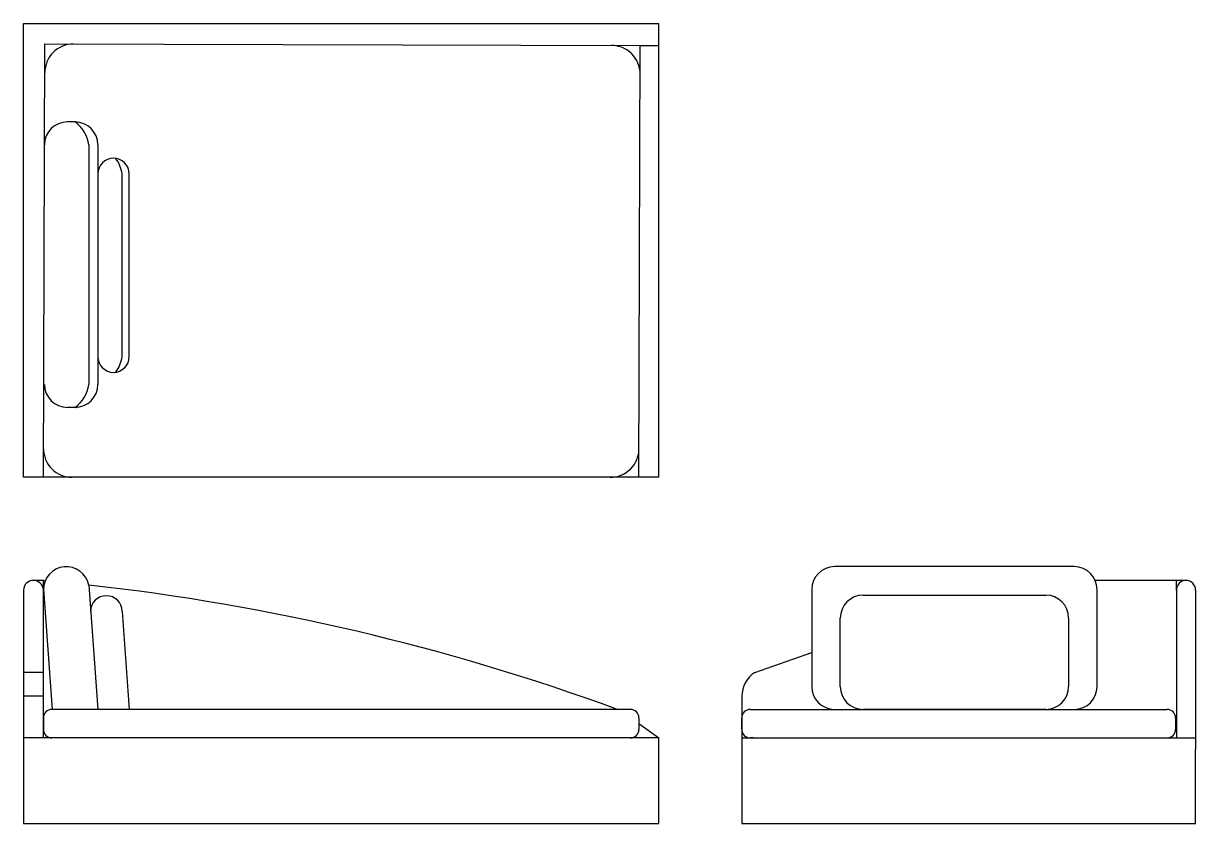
# Model space of a CAD drawing. Header units: millimetres. Extents: x 112 to 523, y 114 to 394.
import ezdxf

# ---------------------------------------------------------------- set-up
doc = ezdxf.new("R2010")
doc.units = ezdxf.units.MM
doc.layers.add('A-FURN', color=9, linetype='Continuous')

msp = doc.modelspace()

# ---------------------------------------------------------------- linework, layer by layer
at = {"layer": 'A-FURN'}
for p, q in [((112.06, 234.97), (112.06, 393.97)), ((112.06, 393.97), (334.69, 393.97)), ((334.69, 234.97), (334.69, 393.97)), ((119.08, 234.97), (119.58, 386.78)), ((119.58, 386.78), (328.21, 386.19)), ((327.74, 234.97), (328.21, 386.19)), ((328.21, 386.19), (334.69, 386.19)), ((130.13, 359.46), (127.44, 359.47)), ((130.13, 259.46), (127.44, 259.47)), ((334.69, 234.97), (112.06, 234.97)), ((119.03, 198.83), (115.42, 198.83)), ((119.03, 143.67), (119.03, 198.83)), ((134.92, 197.21), (138.13, 153.67)), ((516.06, 195.47), (516.06, 198.83)), ((112.06, 195.47), (112.06, 143.67)), ((119.07, 195.67), (122.13, 153.67)), ((146.6, 187.99), (149.13, 153.67)), ((118.78, 166.63), (112.06, 166.63)), ((118.78, 158.24), (112.06, 158.24)), ((324.71, 153.67), (122.03, 153.67)), ((119.03, 150.67), (119.03, 146.67)), ((327.71, 150.67), (327.71, 146.67)), ((327.71, 148.67), (334.69, 143.67)), ((334.69, 143.67), (112.06, 143.67)), ((112.06, 143.67), (112.06, 113.67)), ((334.69, 113.67), (334.69, 143.67)), ((112.06, 113.67), (334.69, 113.67))]:
    msp.add_line(p, q, dxfattribs=at)
at = {"layer": 'A-FURN', "ltscale": 0.1}
for p, q in [((134.92, 351.46), (134.92, 267.46)), ((138.13, 351.46), (138.13, 267.46)), ((146.6, 277.24), (146.6, 341.24)), ((149.13, 277.24), (149.13, 341.24)), ((480.29, 203.67), (396.29, 203.67)), ((519.43, 198.83), (487.64, 198.83)), ((388.29, 195.67), (388.29, 161.67)), ((406.29, 193.67), (470.29, 193.67)), ((488.29, 161.67), (488.29, 195.67)), ((516.06, 195.47), (516.06, 143.67)), ((522.79, 195.47), (522.79, 139.67)), ((398.29, 161.67), (398.29, 185.67)), ((478.29, 185.67), (478.29, 161.67)), ((368.35, 166.63), (388.29, 173.57)), ((363.79, 158.24), (363.79, 139.67)), ((366.79, 153.67), (512.77, 153.67)), ((396.29, 153.67), (480.29, 153.67)), ((470.29, 153.67), (406.29, 153.67)), ((363.79, 146.67), (363.79, 150.67)), ((515.77, 150.67), (515.77, 146.67)), ((363.79, 143.67), (509.79, 143.67)), ((363.79, 139.67), (363.79, 113.67)), ((367.79, 143.67), (366.79, 143.67)), ((509.79, 143.67), (522.79, 143.67)), ((522.79, 113.67), (522.79, 139.67)), ((363.79, 113.67), (522.79, 113.67))]:
    msp.add_line(p, q, dxfattribs=at)
at = {"layer": 'A-FURN'}
for centre, radius, start, end in [((129.55, 376.76), 10, 90, 180.1889), ((318.18, 376.23), 10, 0.2363, 90.4252), ((143.63, 341.24), 5.5, 0, 180), ((143.63, 277.24), 5.5, 180, 0), ((129.09, 244.97), 10, 179.8111, 270), ((317.73, 244.97), 10, 269.5748, 359.7637), ((127.07, 195.67), 8, 11.1205, 180), ((115.55, 195.35), 3.49, 2.0441, 177.9559), ((137.04, 362.11), 164.26, 263.7052, 263.9359), ((47.37, -591.12), 793.18, 69.883, 83.66259), ((519.43, 195.47), 3.36, 0, 180), ((141.1, 187.99), 5.5, 0, 180)]:
    msp.add_arc(centre, radius, start, end, dxfattribs=at)
at = {"layer": 'A-FURN', "ltscale": 0.1}
for centre, radius, start, end in [((127.44, 351.47), 8, 90, 180), ((130.13, 351.46), 8, 0, 90), ((123.44, 350.02), 11.57, 7.1585, 54.6837), ((135.12, 339.8), 11.57, 7.1585, 36.5113), ((135.12, 278.69), 11.57, 323.4887, 352.8415), ((127.44, 267.47), 8, 180, 270), ((130.13, 267.46), 8, 270, 0), ((123.44, 268.91), 11.57, 305.3163, 352.8415), ((396.29, 195.67), 8, 90, 180), ((480.29, 195.67), 8, 0, 90), ((406.29, 185.67), 8, 90, 180), ((470.29, 185.67), 8, 0, 90), ((373.79, 158.24), 10, 122.9747, 180), ((396.29, 161.67), 8, 180, 270), ((406.29, 161.67), 8, 180, 270), ((470.29, 161.67), 8, 270, 0), ((480.29, 161.67), 8, 270, 0), ((122.03, 150.67), 3, 90, 180), ((324.71, 150.67), 3, 0, 90), ((366.79, 150.67), 3, 90, 180), ((512.77, 150.67), 3, 0, 90), ((122.03, 146.67), 3, 180, 270), ((324.71, 146.67), 3, 270, 0), ((366.79, 146.67), 3, 180, 270), ((512.77, 146.67), 3, 270, 0)]:
    msp.add_arc(centre, radius, start, end, dxfattribs=at)

doc.saveas('drawing.dxf')
